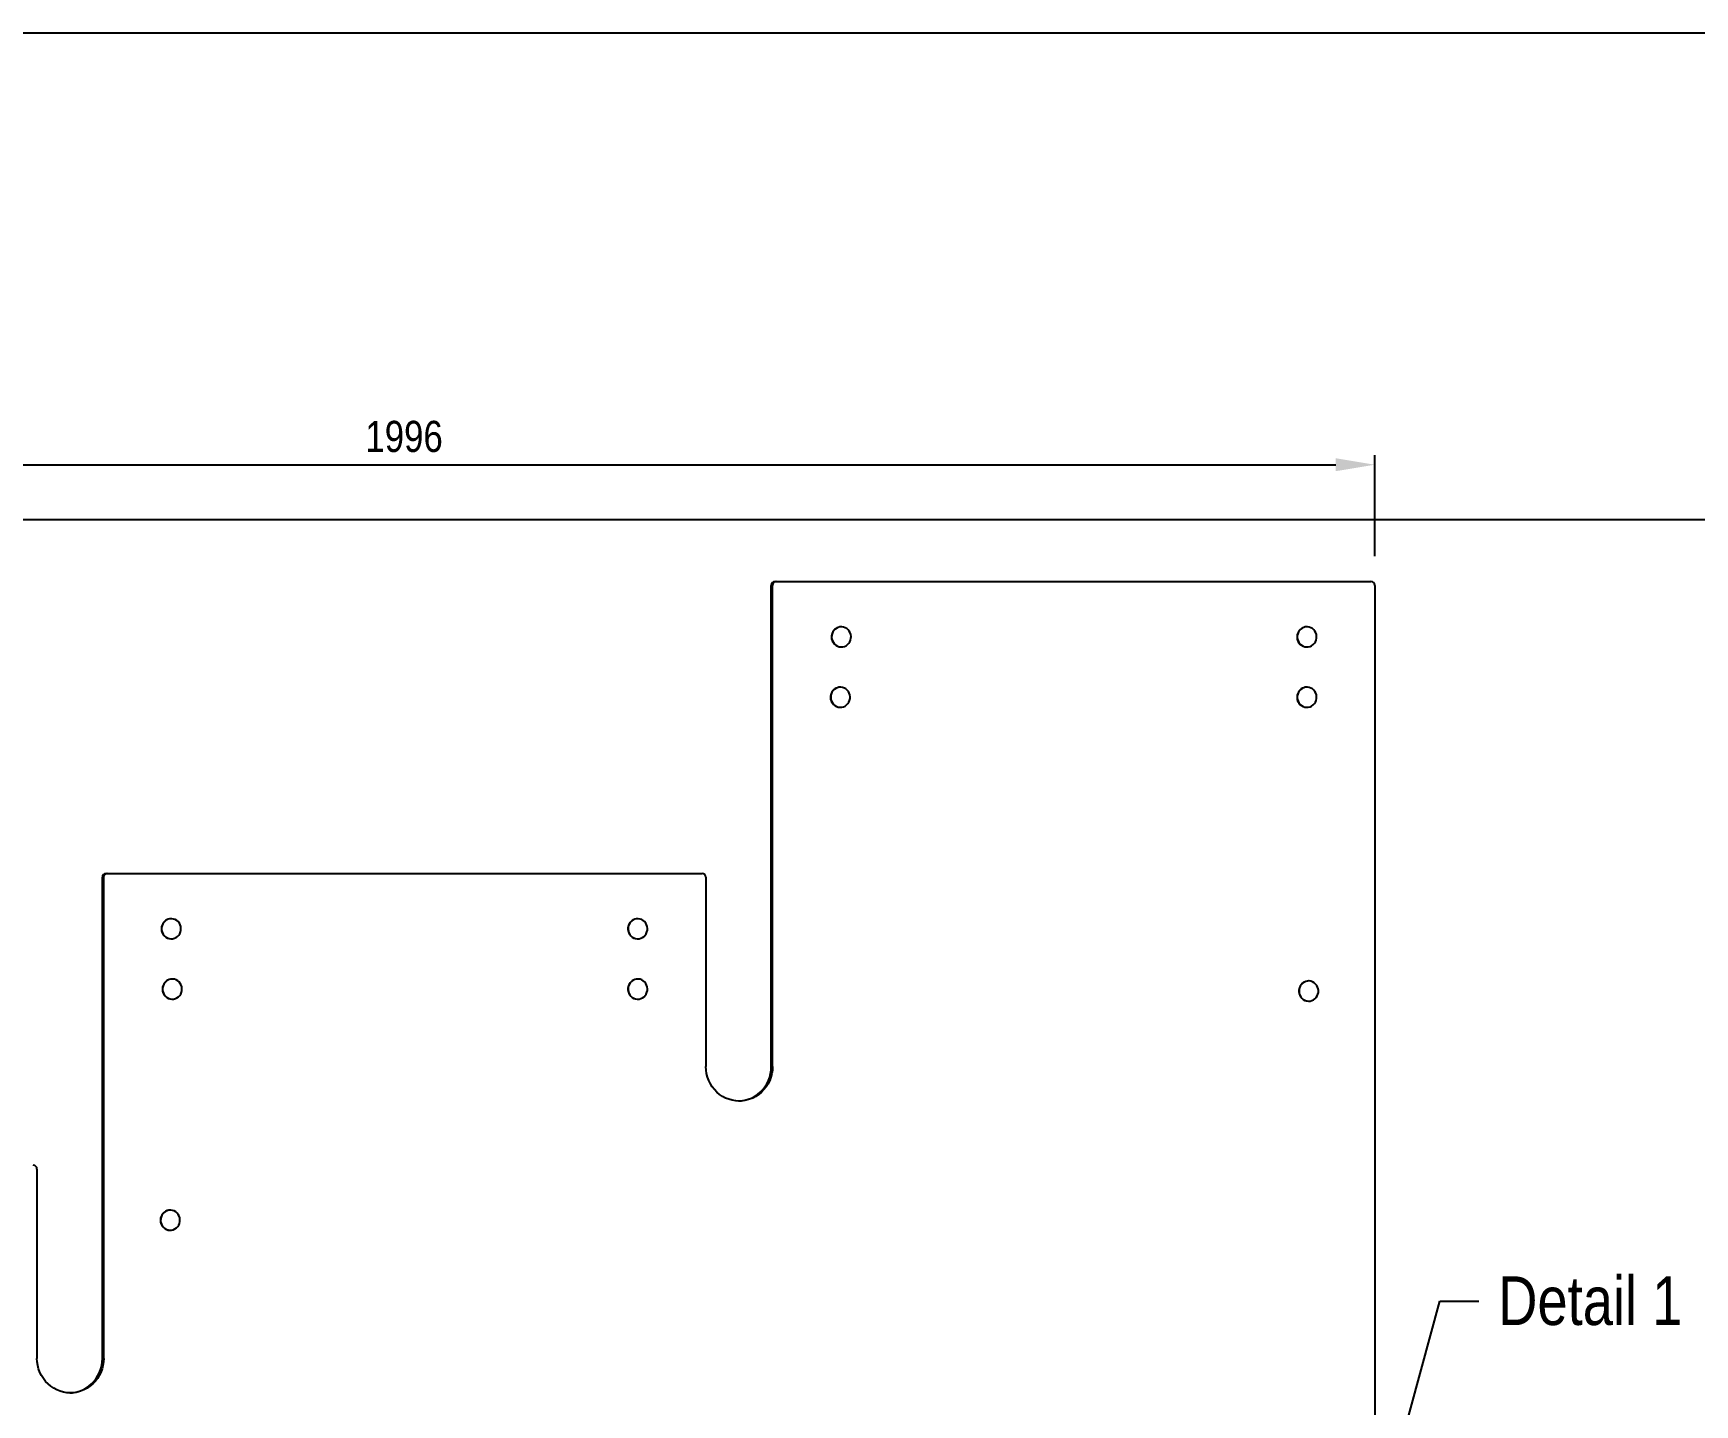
# Model space of a CAD drawing. Header units: millimetres. Extents: x 11758 to 17968, y 3782 to 8272.
# Drawn here: x 12848 to 14557, y 6862 to 8272 of the extents above; entities that cross this region are included whole.
import ezdxf
from ezdxf import colors
from ezdxf.entities.mleader import LeaderData, LeaderLine
from ezdxf.math import Vec2, Vec3

# ---------------------------------------------------------------- set-up
doc = ezdxf.new("R2010")
doc.units = ezdxf.units.MM
doc.header["$LTSCALE"] = 0.1
doc.layers.add('Nekreslit', color=6, linetype='Continuous', plot=False)
doc.styles.add('SEACAD_Arial', font='arial.ttf', dxfattribs={"width": 0.8})
doc.dimstyles.new('ISO-25', dxfattribs={"dimtxt": 1.6, "dimasz": 2, "dimexe": 0.5, "dimexo": 1.5, "dimtad": 1, "dimdec": 0, "dimtxsty": 'SEACAD_Arial', "dimcen": 2, "dimadec": 0, "dimazin": 0, "dimtfac": 1, "dimtdec": 0, "dimtmove": 0, "dimatfit": 3, "dimfxl": 1, "dimarcsym": 0})

# ---------------------------------------------------------------- blocks, each defined once
blk = doc.blocks.new('*D27')
at = {"color": 0, "lineweight": -2, "transparency": 16777216}
for p, q in [((12231.7, 7134.2), (12231.7, 7838.2)), ((12271.7, 7828.2), (14187.6, 7828.2)), ((14227.6, 7734.2), (14227.6, 7838.2))]:
    blk.add_line(p, q, dxfattribs=at)
at = {"color": 0, "transparency": 16777216}
for points in [[(12271.7, 7834.9), (12271.7, 7821.6), (12231.7, 7828.2)], [(14187.6, 7834.9), (14187.6, 7821.6), (14227.6, 7828.2)]]:
    blk.add_solid(points, dxfattribs=at)
at = {"layer": 'Defpoints', "color": 0, "transparency": 16777216}
for p in [(14227.6, 7828.2), (14227.6, 7704.2), (12231.7, 7104.2)]:
    blk.add_point(p, dxfattribs=at)
at = {"color": 0, "transparency": 16777216, "insert": (13229.6, 7857.1), "char_height": 32, "attachment_point": 5, "style": 'SEACAD_Arial'}
blk.add_mtext('1996', dxfattribs=at)

msp = doc.modelspace()

# ---------------------------------------------------------------- linework, layer by layer
for p, q in [((13611, 7708.2), (13612.3, 7708.2)), ((13612.3, 7708.2), (14223.7, 7708.2)), ((13608.4, 7704.2), (13607.2, 7704.2)), ((13607.2, 7209.7), (13607.2, 7704.2)), ((13608.4, 7209.7), (13608.4, 7704.2)), ((14227.6, 7704.2), (14227.6, 6714.2)), ((13679.2, 7661.6), (13679.1, 7661.6)), ((14157.9, 7661.6), (14157.8, 7661.6)), ((13679.1, 7640.9), (13679.2, 7640.9)), ((14157.8, 7640.9), (14157.9, 7640.9)), ((13678.2, 7599.6), (13678.1, 7599.6)), ((14157.9, 7599.6), (14157.8, 7599.6)), ((13678.1, 7578.9), (13678.2, 7578.9)), ((14157.8, 7578.9), (14157.9, 7578.9)), ((12920.7, 7404.2), (12919.4, 7404.2)), ((12919.4, 6909.7), (12919.4, 7404.2)), ((12920.7, 6909.7), (12920.7, 7404.2)), ((12923.3, 7408.2), (12924.6, 7408.2)), ((12924.6, 7408.2), (13536, 7408.2)), ((13539.9, 7404.2), (13539.9, 7209.7)), ((12990.2, 7361.6), (12990.1, 7361.6)), ((13469.9, 7361.6), (13469.8, 7361.6)), ((12990.1, 7340.9), (12990.2, 7340.9)), ((13469.8, 7340.9), (13469.9, 7340.9)), ((12991.2, 7299.6), (12991.1, 7299.6)), ((13469.9, 7299.6), (13469.8, 7299.6)), ((14159.8, 7297.6), (14159.7, 7297.6)), ((12991.1, 7278.9), (12991.2, 7278.9)), ((13469.8, 7278.9), (13469.9, 7278.9)), ((14159.7, 7276.9), (14159.8, 7276.9)), ((13607.2, 7209.7), (13608.4, 7209.7)), ((12852.1, 7104.2), (12852.1, 6909.7)), ((12989.2, 7062.1), (12989, 7062.1)), ((12989, 7041.4), (12989.2, 7041.4)), ((12919.4, 6909.7), (12920.7, 6909.7))]:
    msp.add_line(p, q)
at = {"flags": 128}
for points in [[(13672.2, 7643.9), (13673.6, 7642.7), (13675.2, 7641.8), (13676.9, 7641.2), (13678.7, 7640.9), (13680.6, 7641), (13682.4, 7641.5), (13684.1, 7642.2), (13685.6, 7643.3), (13686.9, 7644.7), (13687.9, 7646.2), (13688.7, 7648), (13689.1, 7649.8), (13689.2, 7651.7), (13688.9, 7653.6), (13688.3, 7655.4), (13687.4, 7657.1), (13686.3, 7658.6), (13684.8, 7659.8), (13683.2, 7660.7), (13681.5, 7661.3), (13679.7, 7661.6), (13677.8, 7661.5), (13676, 7661), (13674.4, 7660.3), (13672.8, 7659.2), (13671.5, 7657.8), (13670.5, 7656.3), (13669.8, 7654.5), (13669.3, 7652.7), (13669.2, 7650.8), (13669.5, 7648.9), (13670.1, 7647.1), (13671, 7645.4), (13672.2, 7643.9)], [(14150.8, 7643.9), (14152.3, 7642.7), (14153.9, 7641.8), (14155.6, 7641.2), (14157.4, 7640.9), (14159.3, 7641), (14161.1, 7641.5), (14162.7, 7642.2), (14164.3, 7643.3), (14165.6, 7644.7), (14166.6, 7646.2), (14167.4, 7648), (14167.8, 7649.8), (14167.9, 7651.7), (14167.6, 7653.6), (14167, 7655.4), (14166.1, 7657.1), (14164.9, 7658.6), (14163.5, 7659.8), (14161.9, 7660.7), (14160.2, 7661.3), (14158.4, 7661.6), (14156.5, 7661.5), (14154.7, 7661), (14153, 7660.3), (14151.5, 7659.2), (14150.2, 7657.8), (14149.2, 7656.3), (14148.4, 7654.5), (14148, 7652.7), (14147.9, 7650.8), (14148.2, 7648.9), (14148.8, 7647.1), (14149.7, 7645.4), (14150.8, 7643.9)], [(13671.2, 7581.9), (13672.6, 7580.7), (13674.2, 7579.8), (13676, 7579.2), (13677.8, 7578.9), (13679.6, 7579), (13681.4, 7579.5), (13683.1, 7580.2), (13684.6, 7581.3), (13685.9, 7582.7), (13687, 7584.2), (13687.7, 7586), (13688.1, 7587.8), (13688.2, 7589.7), (13687.9, 7591.6), (13687.4, 7593.4), (13686.5, 7595.1), (13685.3, 7596.6), (13683.9, 7597.8), (13682.3, 7598.7), (13680.5, 7599.3), (13678.7, 7599.6), (13676.9, 7599.5), (13675.1, 7599), (13673.4, 7598.3), (13671.9, 7597.2), (13670.6, 7595.8), (13669.5, 7594.3), (13668.8, 7592.5), (13668.4, 7590.7), (13668.3, 7588.8), (13668.5, 7586.9), (13669.1, 7585.1), (13670, 7583.4), (13671.2, 7581.9)], [(14150.8, 7581.9), (14152.3, 7580.7), (14153.9, 7579.8), (14155.6, 7579.2), (14157.4, 7578.9), (14159.3, 7579), (14161.1, 7579.5), (14162.7, 7580.2), (14164.3, 7581.3), (14165.6, 7582.7), (14166.6, 7584.2), (14167.4, 7586), (14167.8, 7587.8), (14167.9, 7589.7), (14167.6, 7591.6), (14167, 7593.4), (14166.1, 7595.1), (14164.9, 7596.6), (14163.5, 7597.8), (14161.9, 7598.7), (14160.2, 7599.3), (14158.4, 7599.6), (14156.5, 7599.5), (14154.7, 7599), (14153, 7598.3), (14151.5, 7597.2), (14150.2, 7595.8), (14149.2, 7594.3), (14148.4, 7592.5), (14148, 7590.7), (14147.9, 7588.8), (14148.2, 7586.9), (14148.8, 7585.1), (14149.7, 7583.4), (14150.8, 7581.9)], [(12983.2, 7343.9), (12984.6, 7342.7), (12986.2, 7341.8), (12987.9, 7341.2), (12989.8, 7340.9), (12991.6, 7341), (12993.4, 7341.5), (12995.1, 7342.2), (12996.6, 7343.3), (12997.9, 7344.7), (12998.9, 7346.2), (12999.7, 7348), (13000.1, 7349.8), (13000.2, 7351.7), (12999.9, 7353.6), (12999.3, 7355.4), (12998.5, 7357.1), (12997.3, 7358.6), (12995.9, 7359.8), (12994.3, 7360.7), (12992.5, 7361.3), (12990.7, 7361.6), (12988.8, 7361.5), (12987.1, 7361), (12985.4, 7360.3), (12983.9, 7359.2), (12982.6, 7357.8), (12981.5, 7356.3), (12980.8, 7354.5), (12980.3, 7352.7), (12980.3, 7350.8), (12980.5, 7348.9), (12981.1, 7347.1), (12982, 7345.4), (12983.2, 7343.9)], [(13462.8, 7343.9), (13464.2, 7342.7), (13465.9, 7341.8), (13467.6, 7341.2), (13469.4, 7340.9), (13471.3, 7341), (13473.1, 7341.5), (13474.7, 7342.2), (13476.3, 7343.3), (13477.6, 7344.7), (13478.6, 7346.2), (13479.3, 7348), (13479.8, 7349.8), (13479.8, 7351.7), (13479.6, 7353.6), (13479, 7355.4), (13478.1, 7357.1), (13476.9, 7358.6), (13475.5, 7359.8), (13473.9, 7360.7), (13472.2, 7361.3), (13470.3, 7361.6), (13468.5, 7361.5), (13466.7, 7361), (13465, 7360.3), (13463.5, 7359.2), (13462.2, 7357.8), (13461.2, 7356.3), (13460.4, 7354.5), (13460, 7352.7), (13459.9, 7350.8), (13460.2, 7348.9), (13460.8, 7347.1), (13461.7, 7345.4), (13462.8, 7343.9)], [(12984.1, 7281.9), (12985.6, 7280.7), (12987.2, 7279.8), (12988.9, 7279.2), (12990.7, 7278.9), (12992.6, 7279), (12994.4, 7279.5), (12996, 7280.2), (12997.6, 7281.3), (12998.9, 7282.7), (12999.9, 7284.2), (13000.6, 7286), (13001.1, 7287.8), (13001.2, 7289.7), (13000.9, 7291.6), (13000.3, 7293.4), (12999.4, 7295.1), (12998.2, 7296.6), (12996.8, 7297.8), (12995.2, 7298.7), (12993.5, 7299.3), (12991.7, 7299.6), (12989.8, 7299.5), (12988, 7299), (12986.3, 7298.3), (12984.8, 7297.2), (12983.5, 7295.8), (12982.5, 7294.3), (12981.7, 7292.5), (12981.3, 7290.7), (12981.2, 7288.8), (12981.5, 7286.9), (12982.1, 7285.1), (12983, 7283.4), (12984.1, 7281.9)], [(13462.8, 7281.9), (13464.2, 7280.7), (13465.9, 7279.8), (13467.6, 7279.2), (13469.4, 7278.9), (13471.3, 7279), (13473.1, 7279.5), (13474.7, 7280.2), (13476.3, 7281.3), (13477.6, 7282.7), (13478.6, 7284.2), (13479.3, 7286), (13479.8, 7287.8), (13479.8, 7289.7), (13479.6, 7291.6), (13479, 7293.4), (13478.1, 7295.1), (13476.9, 7296.6), (13475.5, 7297.8), (13473.9, 7298.7), (13472.2, 7299.3), (13470.3, 7299.6), (13468.5, 7299.5), (13466.7, 7299), (13465, 7298.3), (13463.5, 7297.2), (13462.2, 7295.8), (13461.2, 7294.3), (13460.4, 7292.5), (13460, 7290.7), (13459.9, 7288.8), (13460.2, 7286.9), (13460.8, 7285.1), (13461.7, 7283.4), (13462.8, 7281.9)], [(14152.8, 7279.9), (14154.2, 7278.7), (14155.8, 7277.8), (14157.5, 7277.2), (14159.4, 7276.9), (14161.2, 7277), (14163, 7277.4), (14164.7, 7278.2), (14166.2, 7279.3), (14167.5, 7280.6), (14168.5, 7282.2), (14169.3, 7284), (14169.7, 7285.8), (14169.8, 7287.7), (14169.5, 7289.6), (14168.9, 7291.4), (14168, 7293.1), (14166.9, 7294.5), (14165.5, 7295.8), (14163.8, 7296.7), (14162.1, 7297.3), (14160.3, 7297.6), (14158.4, 7297.5), (14156.7, 7297), (14155, 7296.3), (14153.4, 7295.2), (14152.1, 7293.8), (14151.1, 7292.3), (14150.4, 7290.5), (14149.9, 7288.7), (14149.9, 7286.8), (14150.1, 7284.9), (14150.7, 7283.1), (14151.6, 7281.4), (14152.8, 7279.9)], [(13574.2, 7174.2), (13570.6, 7174.4), (13567, 7175), (13563.6, 7176), (13560.2, 7177.3), (13557, 7179), (13554, 7181), (13551.2, 7183.4), (13548.7, 7186), (13546.4, 7188.9), (13544.5, 7192), (13542.8, 7195.3), (13541.5, 7198.8), (13540.6, 7202.4), (13540.1, 7206), (13539.9, 7209.7)], [(13573.5, 7174.3), (13576.4, 7174.4), (13580, 7175), (13583.5, 7176), (13586.8, 7177.3), (13590, 7179), (13593, 7181), (13595.8, 7183.4), (13598.3, 7186), (13600.6, 7188.9), (13602.6, 7192), (13604.2, 7195.3), (13605.5, 7198.8), (13606.4, 7202.4), (13607, 7206), (13607.2, 7209.7)], [(13608.4, 7209.7), (13608.3, 7206), (13607.7, 7202.4), (13606.8, 7198.8), (13605.5, 7195.3), (13603.9, 7192), (13601.9, 7188.9), (13599.6, 7186), (13597.1, 7183.4), (13594.3, 7181), (13591.3, 7179), (13588.1, 7177.3), (13584.8, 7176), (13581.3, 7175), (13577.7, 7174.4), (13574.2, 7174.2)], [(12982.1, 7044.4), (12983.5, 7043.2), (12985.1, 7042.3), (12986.9, 7041.7), (12988.7, 7041.4), (12990.5, 7041.5), (12992.3, 7042), (12994, 7042.7), (12995.5, 7043.8), (12996.8, 7045.2), (12997.9, 7046.7), (12998.6, 7048.5), (12999, 7050.3), (12999.1, 7052.2), (12998.9, 7054.1), (12998.3, 7055.9), (12997.4, 7057.6), (12996.2, 7059.1), (12994.8, 7060.3), (12993.2, 7061.2), (12991.4, 7061.8), (12989.6, 7062.1), (12987.8, 7062), (12986, 7061.5), (12984.3, 7060.8), (12982.8, 7059.7), (12981.5, 7058.3), (12980.4, 7056.8), (12979.7, 7055), (12979.3, 7053.2), (12979.2, 7051.3), (12979.4, 7049.4), (12980, 7047.6), (12980.9, 7045.9), (12982.1, 7044.4)], [(12886.4, 6874.2), (12882.8, 6874.4), (12879.3, 6875), (12875.8, 6876), (12872.5, 6877.3), (12869.3, 6879), (12866.3, 6881), (12863.5, 6883.4), (12860.9, 6886), (12858.7, 6888.9), (12856.7, 6892), (12855.1, 6895.3), (12853.8, 6898.8), (12852.9, 6902.4), (12852.3, 6906), (12852.1, 6909.7)], [(12885.8, 6874.3), (12888.7, 6874.4), (12892.3, 6875), (12895.7, 6876), (12899.1, 6877.3), (12902.3, 6879), (12905.3, 6881), (12908.1, 6883.4), (12910.6, 6886), (12912.9, 6888.9), (12914.8, 6892), (12916.5, 6895.3), (12917.7, 6898.8), (12918.7, 6902.4), (12919.2, 6906), (12919.4, 6909.7)], [(12920.7, 6909.7), (12920.5, 6906), (12920, 6902.4), (12919, 6898.8), (12917.7, 6895.3), (12916.1, 6892), (12914.2, 6888.9), (12911.9, 6886), (12909.4, 6883.4), (12906.6, 6881), (12903.6, 6879), (12900.4, 6877.3), (12897, 6876), (12893.5, 6875), (12890, 6874.4), (12886.4, 6874.2)]]:
    msp.add_lwpolyline(points, dxfattribs=at)
for centre, radius, start, end in [((13611.1, 7704.3), 3.93, 91.0102, 180.9758), ((13612.4, 7704.3), 3.93, 91.0102, 180.9758), ((14223.7, 7704.3), 3.93, 359.0242, 88.9898), ((13679.4, 7651.2), 10.4, 91.8322, 224.5552), ((14158.1, 7651.2), 10.4, 91.8322, 224.5552), ((13679.1, 7650.7), 9.79, 223.7142, 269.864), ((14157.8, 7650.7), 9.79, 223.7142, 269.864), ((13678.4, 7589.2), 10.4, 91.8322, 224.5552), ((14158.1, 7589.2), 10.4, 91.8322, 224.5552), ((13678.1, 7588.7), 9.79, 223.7142, 269.864), ((14157.8, 7588.7), 9.79, 223.7142, 269.864), ((12923.3, 7404.3), 3.93, 91.0102, 180.9758), ((12924.6, 7404.3), 3.93, 91.0102, 180.9758), ((13535.9, 7404.3), 3.93, 359.0242, 88.9898), ((12990.4, 7351.2), 10.4, 91.8322, 224.5552), ((13470.1, 7351.2), 10.4, 91.8322, 224.5552), ((12990.1, 7350.7), 9.79, 223.7142, 269.864), ((13469.8, 7350.7), 9.79, 223.7142, 269.864), ((12991.4, 7289.2), 10.4, 91.8322, 224.5552), ((13470.1, 7289.2), 10.4, 91.8322, 224.5552), ((14160, 7287.2), 10.4, 91.8322, 224.5552), ((12991.1, 7288.7), 9.79, 223.7142, 269.864), ((13469.8, 7288.7), 9.79, 223.7142, 269.864), ((14159.7, 7286.7), 9.79, 223.7142, 269.864), ((12848.2, 7104.3), 3.93, 359.0242, 88.9898), ((12989.4, 7051.7), 10.4, 91.8322, 224.5552), ((12989, 7051.2), 9.79, 223.7142, 269.864)]:
    msp.add_arc(centre, radius, start, end)
at = {"layer": 'Nekreslit'}
for points in [[(11758.3, 3781.7), (17968.3, 3781.7), (17968.3, 8271.7), (11758.3, 8271.7)], [(11957.9, 3781.7), (16568.2, 3781.7), (16568.2, 7771.7), (11957.9, 7771.7)]]:
    msp.add_lwpolyline(points, close=True, dxfattribs=at)

# ---------------------------------------------------------------- dimensions: what is measured, and where the dimension line sits
dim = msp.add_linear_dim(base=(14227.6, 7828.2), p1=(12231.7, 7104.2), p2=(14227.6, 7704.2), dimstyle='ISO-25')
dim.commit()
dim.dimension.update_dxf_attribs({"geometry": '*D27', "text_midpoint": (13229.6, 7857.1)})

# ---------------------------------------------------------------- leaders
ml = msp.add_multileader_mtext('Standard')
ml.set_content('Detail 1', color=256, style='SEACAD_Arial')
ml.set_leader_properties(lineweight=-3)
ml.build(insert=Vec2(0, 0))
ml.multileader.update_dxf_attribs({"text_right_attachment_type": 6, "dogleg_length": 2, "arrow_head_size": 60, "scale": 20})
ctx = ml.context
ctx.base_point, ctx.scale, ctx.char_height, ctx.arrow_head_size, ctx.landing_gap_size, ctx.plane_origin = Vec3(14334.6, 6968.6), 20, 50, 60, 20, Vec3(16160.9, 6734.9)
ctx.right_attachment = 6
notes = []
notes.append((ctx, [(0, (1, 1, 0), (14294.6, 6968.6), (1, 0), 40, [(0, [(14237, 6756.9)], 0, [])])]))
ctx.mtext.insert, ctx.mtext.flow_direction = Vec3(14354.6, 6994), 5
for ctx, leaders in notes:
    for number, flags, end, landing, length, lines in leaders:
        leader = LeaderData()
        leader.index, (leader.has_last_leader_line, leader.has_dogleg_vector, leader.attachment_direction) = number, flags
        leader.last_leader_point, leader.dogleg_vector, leader.dogleg_length = Vec3(end), Vec3(landing), length
        for number, points, colour, breaks in lines:
            line = LeaderLine()
            line.index, line.vertices, line.color, line.breaks = number, Vec3.list(points), colors.encode_raw_color(colour), breaks
            leader.lines.append(line)
        ctx.leaders.append(leader)

doc.saveas('drawing.dxf')
